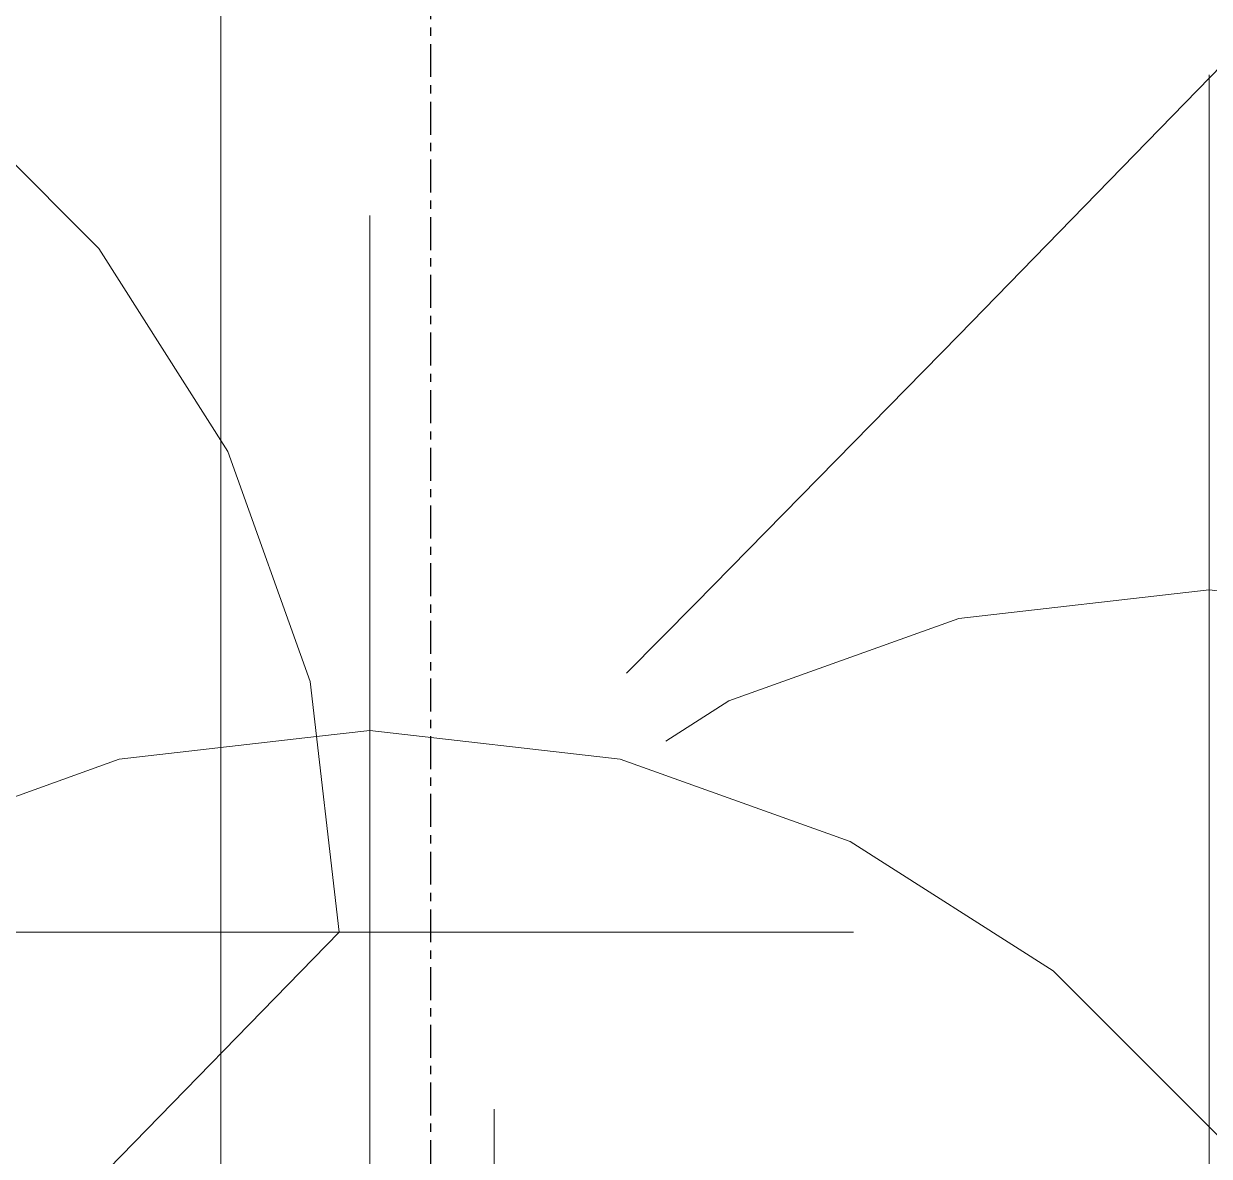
# Model space of a CAD drawing. Header units: inches. Extents: x 9391 to 11530, y 1186 to 2858.
# Drawn here: x 11274.07 to 11292.06, y 2645.15 to 2662.33 of the extents above; entities that cross this region are included whole.
import ezdxf

# ---------------------------------------------------------------- set-up
doc = ezdxf.new("R2010")
doc.units = ezdxf.units.IN
doc.header["$MEASUREMENT"] = 0
doc.linetypes.add('Dash', pattern=[0.25, 0.125, -0.125])
doc.linetypes.add('Grid Line 1_2_', pattern=[0.875, 0.5, -0.125, 0.125, -0.125])
for name, color, linetype, lineweight in [('A-DETL-GENF-1', 254, 'Continuous', 9), ('A-DETL-GENF-2', 253, 'Continuous', 9), ('A-DETL-GENF-3', 9, 'Continuous', 9), ('A-DETL-GENF-HDLN', 1, 'Dash', 9), ('S-GRID-1', 1, 'Grid Line 1_2_', 30)]:
    doc.layers.add(name, color=color, linetype=linetype, lineweight=lineweight)

# ---------------------------------------------------------------- blocks, each defined once
blk = doc.blocks.new('magnolia 26756 - magnolia 26756-1522554-FLOOR PLAN - ROOF')
at = {"layer": 'A-DETL-GENF-1'}
for p, q in [((23.165, 0), (24.07, 0)), ((24.398, 0), (23.664, 0)), ((24.07, 0), (24.26, 0)), ((24.26, 0), (24.379, 0)), ((24.379, 0), (24.398, 0))]:
    blk.add_line(p, q, dxfattribs=at)
blk = doc.blocks.new('lupin 26755 - lupin 26755-V102-FLOOR PLAN - ROOF')
at = {"layer": 'A-DETL-GENF-HDLN'}
for centre, radius, start, end in [((0, 0), 18, 0, 119.9912), ((-12.131, 1.52), 12.226, 352.8605, 59.0245)]:
    blk.add_arc(centre, radius, start, end, dxfattribs=at)
blk = doc.blocks.new('magnolia 26756 - magnolia 26756-V109-FLOOR PLAN - ROOF')
at = {"layer": 'A-DETL-GENF-1'}
for p, q in [((10.372, 12.942), (12.942, 10.372)), ((12.942, 10.372), (14.902, 7.292)), ((14.902, 7.292), (16.151, 3.801)), ((16.151, 3.801), (16.589, 0)), ((11.598, 0), (11.881, 0)), ((11.881, 0), (12.138, 0)), ((12.138, 0), (12.246, 0)), ((12.246, 0), (12.333, 0)), ((12.333, 0), (12.451, 0)), ((12.451, 0), (12.501, 0)), ((12.501, 0), (12.534, 0)), ((12.534, 0), (12.586, 0)), ((12.586, 0), (12.707, 0)), ((12.707, 0), (12.933, 0)), ((12.933, 0), (13.286, 0)), ((13.286, 0), (13.413, 0)), ((13.413, 0), (13.985, 0)), ((13.985, 0), (14.123, 0)), ((14.123, 0), (14.275, 0)), ((14.275, 0), (14.437, 0)), ((14.437, 0), (14.603, 0)), ((14.603, 0), (14.77, 0)), ((14.77, 0), (14.932, 0)), ((14.932, 0), (15.161, 0)), ((15.161, 0), (15.873, 0)), ((15.873, 0), (16.71, 0)), ((16.71, 0), (17.096, 0)), ((17.096, 0), (17.416, 0)), ((17.416, 0), (17.565, 0)), ((17.445, 0), (17.422, 0)), ((17.422, 0), (17.465, 0)), ((17.732, 0), (17.445, 0)), ((17.465, 0), (17.599, 0)), ((17.565, 0), (17.671, 0)), ((17.599, 0), (17.868, 0)), ((17.671, 0), (17.705, 0)), ((17.705, 0), (17.726, 0)), ((17.726, 0), (17.732, 0)), ((17.868, 0), (18.034, 0)), ((18.034, 0), (18.131, 0)), ((18.131, 0), (18.259, 0)), ((18.259, 0), (18.36, 0)), ((18.36, 0), (18.532, 0)), ((18.532, 0), (18.961, 0)), ((18.961, 0), (19.363, 0)), ((19.363, 0), (19.701, 0)), ((19.921, 0), (19.599, 0)), ((19.599, 0), (21.356, 0)), ((19.701, 0), (19.932, 0)), ((20.019, 0), (19.921, 0)), ((19.932, 0), (20.019, 0)), ((22.013, 0), (20.465, 0)), ((21.356, 0), (21.706, 0)), ((21.706, 0), (21.954, 0)), ((21.954, 0), (22.065, 0)), ((22.065, 0), (22.013, 0)), ((13.536, 0), (9.533, 0)), ((16.589, 0), (11.198, -5.53)), ((13.243, 0), (12.399, 0)), ((12.399, 0), (12.581, 0)), ((12.581, 0), (12.768, 0)), ((12.768, 0), (12.983, 0)), ((12.983, 0), (14.532, 0)), ((13.605, 0), (13.243, 0)), ((14.449, 0), (13.332, 0)), ((13.332, 0), (14.028, 0)), ((13.564, 0), (13.466, 0)), ((13.466, 0), (13.554, 0)), ((14.132, 0), (13.536, 0)), ((13.554, 0), (13.635, 0)), ((13.683, 0), (13.564, 0)), ((13.927, 0), (13.605, 0)), ((13.635, 0), (13.704, 0)), ((13.819, 0), (13.683, 0)), ((13.704, 0), (13.755, 0)), ((13.775, 0), (13.732, 0)), ((13.732, 0), (13.886, 0)), ((13.755, 0), (13.78, 0)), ((13.78, 0), (13.775, 0)), ((14.26, 0), (13.819, 0)), ((13.886, 0), (14.029, 0)), ((14.211, 0), (13.927, 0)), ((14.028, 0), (14.399, 0)), ((14.029, 0), (14.166, 0)), ((14.507, 0), (14.132, 0)), ((14.166, 0), (14.614, 0)), ((14.457, 0), (14.211, 0)), ((14.399, 0), (14.26, 0)), ((14.655, 0), (14.449, 0)), ((14.666, 0), (14.457, 0)), ((14.684, 0), (14.507, 0)), ((14.532, 0), (14.642, 0)), ((14.614, 0), (14.799, 0)), ((14.642, 0), (14.692, 0)), ((14.818, 0), (14.655, 0)), ((14.84, 0), (14.666, 0)), ((14.692, 0), (14.684, 0)), ((14.799, 0), (15.038, 0)), ((14.932, 0), (14.818, 0)), ((15.183, 0), (14.84, 0)), ((15.177, 0), (14.932, 0)), ((14.932, 0), (15.832, 0)), ((15.087, 0), (14.932, 0)), ((15.038, 0), (15.183, 0)), ((15.216, 0), (15.087, 0)), ((15.651, 0), (15.177, 0)), ((15.183, 0), (15.345, 0)), ((15.319, 0), (15.183, 0)), ((15.703, 0), (15.199, 0)), ((15.199, 0), (16.958, 0)), ((15.329, 0), (15.216, 0)), ((15.466, 0), (15.319, 0)), ((15.436, 0), (15.329, 0)), ((15.345, 0), (15.443, 0)), ((15.549, 0), (15.436, 0)), ((15.443, 0), (15.603, 0)), ((17.156, 0), (15.466, 0)), ((15.832, 0), (15.549, 0)), ((16.324, 0), (15.599, 0)), ((15.599, 0), (15.645, 0)), ((15.603, 0), (15.866, 0)), ((15.649, 0), (15.64, 0)), ((15.64, 0), (15.649, 0)), ((15.645, 0), (15.649, 0)), ((15.649, 0), (15.703, 0)), ((16.432, 0), (15.651, 0)), ((15.803, 0), (15.703, 0)), ((15.703, 0), (15.832, 0)), ((15.862, 0), (15.803, 0)), ((15.832, 0), (16.066, 0)), ((15.866, 0), (15.862, 0)), ((19.399, 0), (15.932, 0)), ((15.932, 0), (16.229, 0)), ((16.066, 0), (16.384, 0)), ((16.229, 0), (17.41, 0)), ((16.307, 0), (16.266, 0)), ((16.266, 0), (16.492, 0)), ((18.039, 0), (16.307, 0)), ((16.817, 0), (16.324, 0)), ((16.384, 0), (16.762, 0)), ((16.544, 0), (16.399, 0)), ((16.399, 0), (17.601, 0)), ((16.602, 0), (16.432, 0)), ((16.492, 0), (16.666, 0)), ((16.706, 0), (16.544, 0)), ((17.429, 0), (16.602, 0)), ((16.666, 0), (16.816, 0)), ((16.885, 0), (16.706, 0)), ((16.762, 0), (18.158, 0)), ((16.816, 0), (17.014, 0)), ((16.978, 0), (16.817, 0)), ((17.503, 0), (16.885, 0)), ((16.958, 0), (17.732, 0)), ((17.083, 0), (16.978, 0)), ((17.014, 0), (17.678, 0)), ((17.36, 0), (17.083, 0)), ((17.517, 0), (17.156, 0)), ((17.865, 0), (17.36, 0)), ((17.41, 0), (17.609, 0)), ((17.599, 0), (17.429, 0)), ((17.732, 0), (17.503, 0)), ((17.526, 0), (17.507, 0)), ((17.507, 0), (17.599, 0)), ((17.73, 0), (17.517, 0)), ((17.598, 0), (17.526, 0)), ((17.965, 0), (17.598, 0)), ((17.601, 0), (17.813, 0)), ((17.609, 0), (17.732, 0)), ((17.678, 0), (17.852, 0)), ((17.732, 0), (17.73, 0)), ((17.813, 0), (17.914, 0)), ((17.852, 0), (17.965, 0)), ((17.914, 0), (17.865, 0)), ((18.424, 0), (18.039, 0)), ((18.158, 0), (18.68, 0)), ((18.653, 0), (18.424, 0)), ((18.971, 0), (18.653, 0)), ((18.68, 0), (19.215, 0)), ((19.327, 0), (18.971, 0)), ((19.163, 0), (19.065, 0)), ((19.065, 0), (19.554, 0)), ((19.334, 0), (19.163, 0)), ((19.215, 0), (19.403, 0)), ((19.671, 0), (19.327, 0)), ((19.553, 0), (19.334, 0)), ((19.893, 0), (19.399, 0)), ((19.403, 0), (19.767, 0)), ((19.739, 0), (19.465, 0)), ((19.465, 0), (19.822, 0)), ((19.794, 0), (19.553, 0)), ((19.554, 0), (19.714, 0)), ((19.953, 0), (19.671, 0)), ((19.714, 0), (20.132, 0)), ((20.044, 0), (19.739, 0)), ((19.767, 0), (19.957, 0)), ((20.032, 0), (19.794, 0)), ((19.822, 0), (20.956, 0)), ((20.132, 0), (19.893, 0)), ((20.123, 0), (19.953, 0)), ((19.957, 0), (20.265, 0)), ((20.242, 0), (20.032, 0)), ((20.265, 0), (20.044, 0)), ((20.132, 0), (20.123, 0)), ((20.203, 0), (20.132, 0)), ((21.226, 0), (20.203, 0)), ((20.865, 0), (20.242, 0)), ((20.465, 0), (21.433, 0)), ((20.9, 0), (20.865, 0)), ((20.978, 0), (20.9, 0)), ((20.956, 0), (21.137, 0)), ((21.311, 0), (20.978, 0)), ((21.137, 0), (21.265, 0)), ((21.339, 0), (21.226, 0)), ((21.265, 0), (21.339, 0)), ((21.405, 0), (21.311, 0)), ((21.465, 0), (21.405, 0)), ((21.433, 0), (21.63, 0)), ((21.479, 0), (21.465, 0)), ((21.465, 0), (21.604, 0)), ((21.8, 0), (21.465, 0)), ((21.516, 0), (21.479, 0)), ((21.865, 0), (21.516, 0)), ((21.604, 0), (21.727, 0)), ((21.63, 0), (21.779, 0)), ((21.727, 0), (22.188, 0)), ((21.779, 0), (21.865, 0)), ((22.7, 0), (21.8, 0)), ((22.364, 0), (22.109, 0)), ((22.109, 0), (22.132, 0)), ((22.132, 0), (22.259, 0)), ((22.188, 0), (22.332, 0)), ((22.259, 0), (23.165, 0)), ((22.332, 0), (22.383, 0)), ((22.383, 0), (22.364, 0)), ((23.664, 0), (22.7, 0)), ((23.165, 0), (24.07, 0)), ((24.398, 0), (23.664, 0)), ((24.07, 0), (24.26, 0)), ((24.26, 0), (24.379, 0)), ((24.379, 0), (24.398, 0))]:
    blk.add_line(p, q, dxfattribs=at)
blk = doc.blocks.new('magnolia 26756 - magnolia 26756-V112-FLOOR PLAN - ROOF')
at = {"layer": 'A-DETL-GENF-1'}
for p, q in [((0, 24.236), (0, 24.398)), ((0, 24.398), (0, 24.171)), ((0, 23.863), (0, 24.236)), ((0, 24.171), (0, 23.955)), ((0, 23.199), (0, 24.132)), ((0, 24.132), (0, 23.983)), ((0, 23.983), (0, 22.031)), ((0, 23.955), (0, 22.932)), ((0, 22.678), (0, 23.863)), ((0, 23.416), (0, 23.437)), ((0, 23.437), (0, 23.199)), ((0, 23.332), (0, 23.416)), ((0, 22.985), (0, 23.332)), ((0, 22.932), (0, 23.018)), ((0, 23.018), (0, 22.948)), ((0, 22.575), (0, 22.985)), ((0, 22.948), (0, 22.798)), ((0, 22.798), (0, 21.187)), ((0, 20.532), (0, 22.678)), ((0, 21.704), (0, 22.575)), ((0, 22.455), (0, 22.539)), ((0, 22.539), (0, 22.532)), ((0, 22.532), (0, 22.369)), ((0, 21.997), (0, 22.455)), ((0, 22.369), (0, 20.735)), ((0, 22.031), (0, 21.865)), ((0, 21.891), (0, 21.997)), ((0, 21.865), (0, 21.891)), ((0, 21), (0, 21.704)), ((0, 21.597), (0, 21.599)), ((0, 21.599), (0, 21.298)), ((0, 21.546), (0, 21.597)), ((0, 21.428), (0, 21.546)), ((0, 20.399), (0, 21.428)), ((0, 21.227), (0, 21.332)), ((0, 21.332), (0, 20.658)), ((0, 21.298), (0, 21.227)), ((0, 21.187), (0, 20.695)), ((0, 19.999), (0, 21.065)), ((0, 21.065), (0, 20.91)), ((0, 20.979), (0, 21.001)), ((0, 21.001), (0, 20.865)), ((0, 20.799), (0, 21)), ((0, 20.84), (0, 20.979)), ((0, 20.91), (0, 20.697)), ((0, 17.433), (0, 20.865)), ((0, 19.965), (0, 20.84)), ((0, 20.71), (0, 20.799)), ((0, 20.735), (0, 19.999)), ((0, 20.5), (0, 20.71)), ((0, 20.697), (0, 20.431)), ((0, 20.695), (0, 20.279)), ((0, 20.658), (0, 20.466)), ((0, 20.442), (0, 20.532)), ((0, 20.202), (0, 20.5)), ((0, 20.466), (0, 20.239)), ((0, 20.376), (0, 20.442)), ((0, 20.431), (0, 18.932)), ((0, 20.076), (0, 20.399)), ((0, 20.131), (0, 20.376)), ((0, 20.279), (0, 19.97)), ((0, 20.239), (0, 19.965)), ((0, 19.844), (0, 20.202)), ((0, 19.968), (0, 20.131)), ((0, 19.377), (0, 20.076)), ((0, 19.97), (0, 19.697)), ((0, 19.732), (0, 19.968)), ((0, 19.46), (0, 19.844)), ((0, 19.561), (0, 19.732)), ((0, 19.697), (0, 19.564)), ((0, 19.564), (0, 19.414)), ((0, 19.472), (0, 19.561)), ((0, 18.932), (0, 19.472)), ((0, 19.079), (0, 19.46)), ((0, 19.414), (0, 19.12)), ((0, 18.566), (0, 19.377)), ((0, 19.12), (0, 19.006)), ((0, 18.732), (0, 19.079)), ((0, 19.006), (0, 18.932)), ((0, 18.932), (0, 18.746)), ((0, 18.746), (0, 18.581)), ((0, 17.949), (0, 18.732)), ((0, 18.581), (0, 18.056)), ((0, 17.599), (0, 18.566)), ((0, 18.056), (0, 17.821)), ((0, 17.318), (0, 17.949)), ((0, 17.821), (0, 17.532)), ((0, 17.567), (0, 17.599)), ((0, 17.599), (0, 17.567)), ((0, 17.568), (0, 17.599)), ((0, 17.548), (0, 17.568)), ((0, 16.947), (0, 17.567)), ((0, 17.567), (0, 17.546)), ((0, 17.537), (0, 17.548)), ((0, 17.546), (0, 17.536)), ((0, 17.536), (0, 17.537)), ((0, 17.532), (0, 17.502)), ((0, 17.502), (0, 17.449)), ((0, 17.449), (0, 17.376)), ((0, 17.433), (0, 16.799)), ((0, 17.376), (0, 17.283)), ((0, 16.775), (0, 17.318)), ((0, 17.283), (0, 17.171)), ((0, 17.027), (0, 17.199)), ((0, 17.199), (0, 13.732)), ((0, 17.171), (0, 16.899)), ((0, 16.595), (0, 17.027)), ((0, 16.868), (0, 16.947)), ((0, 16.899), (0, 16.868)), ((0, 16.799), (0, 16.662)), ((0, 16.255), (0, 16.775)), ((-3.801, 16.151), (0, 16.589)), ((0, 16.662), (0, 16.546)), ((0, 16.506), (0, 16.655)), ((0, 16.655), (0, 16.552)), ((0, 16.538), (0, 16.595)), ((0, 16.589), (3.801, 16.151)), ((0, 16.552), (0, 16.538)), ((0, 16.546), (0, 16.462)), ((0, 16.431), (0, 16.506)), ((0, 16.462), (0, 16.42)), ((0, 16.42), (0, 16.431)), ((0, 15.695), (0, 16.255)), ((-7.292, 14.902), (-3.801, 16.151)), ((0, 15.81), (0, 15.932)), ((0, 15.932), (0, 14.932)), ((0, 15.567), (0, 15.81)), ((0, 15.031), (0, 15.695)), ((0, 15.518), (0, 15.599)), ((0, 15.599), (0, 14.948)), ((0, 15.239), (0, 15.567)), ((0, 14.568), (0, 15.518)), ((0, 13.796), (0, 15.239)), ((0, 14.199), (0, 15.031)), ((0, 14.948), (0, 14.474)), ((-8.25, 14.292), (-7.292, 14.902)), ((0, 14.932), (0, 13.199)), ((0, 14.744), (0, 14.82)), ((0, 14.82), (0, 14.806)), ((0, 14.806), (0, 14.725)), ((0, 14.121), (0, 14.744)), ((0, 14.725), (0, 14.199)), ((0, 14.202), (0, 14.568)), ((0, 14.474), (0, 13.115)), ((0, 13.199), (0, 14.266)), ((0, 14.266), (0, 13.824)), ((0, 13.905), (0, 14.202)), ((0, 11.923), (0, 14.121)), ((0, 13.732), (0, 13.905)), ((0, 13.824), (0, 13.671)), ((0, 13.466), (0, 13.796)), ((0, 13.671), (0, 13.545)), ((0, 13.545), (0, 13.199)), ((0, 13.054), (0, 13.466)), ((0, 13.199), (0, 12.304)), ((0, 13.115), (0, 12.599)), ((0, 12.942), (0, 13.054)), ((0, 12.864), (0, 12.942)), ((0, 12.599), (0, 12.864)), ((0, 12.304), (0, 12.095)), ((0, 12.095), (0, 11.97)), ((0, 11.953), (0, 12.066)), ((0, 12.066), (0, 11.691)), ((0, 11.97), (0, 11.953)), ((0, 11.4), (0, 11.923)), ((0, 11.691), (0, 11.351)), ((0, 10.869), (0, 11.4)), ((0, 11.351), (0, 10.417)), ((0, 8.438), (0, 10.933)), ((0, 10.933), (0, 10.847)), ((0, 10.814), (0, 10.869)), ((0, 10.847), (0, 10.791)), ((0, 10.776), (0, 10.814)), ((0, 10.791), (0, 10.762)), ((0, 10.758), (0, 10.776)), ((0, 10.762), (0, 10.758)), ((0, 10.417), (0, 10.09)), ((0, 10.09), (0, 9.733)), ((0, 9.733), (0, 9.283)), ((0, 9.283), (0, 9.122)), ((0, 9.122), (0, 8.999)), ((0, 8.999), (0, 8.907)), ((0, 8.907), (0, 8.799)), ((0, 8.799), (0, 8.585)), ((0, 8.585), (0, 8.333)), ((0, 8.333), (0, 8.057)), ((0, 8.057), (0, 7.775))]:
    blk.add_line(p, q, dxfattribs=at)
at = {"layer": 'A-DETL-GENF-3'}
blk.add_line((0, 0), (0, 8.438), dxfattribs=at)
blk = doc.blocks.new('magnolia 26756 - magnolia 26756-V113-FLOOR PLAN - ROOF')
at = {"layer": 'A-DETL-GENF-1'}
for p, q in [((0, 0.102), (0, -2.133)), ((16.589, 0), (11.198, -5.53)), ((0, -1.825), (0, -1.78)), ((0, -1.78), (0, -1.788)), ((0, -1.788), (0, -1.867)), ((0, -2.076), (0, -1.825)), ((0, -1.867), (0, -4.463)), ((0, -2.133), (0, -2.076)), ((0, -4.463), (0, -6.666)), ((0, -4.842), (0, -4.632)), ((0, -4.632), (0, -4.644)), ((0, -4.644), (0, -5.23)), ((0, -6.666), (0, -4.842)), ((0, -5.23), (0, -6.019)), ((11.198, -5.53), (7.201, -9.601)), ((0, -6.019), (0, -7.6)), ((0, -7.404), (0, -7.2)), ((0, -7.2), (0, -7.842)), ((0, -7.87), (0, -7.404)), ((0, -7.6), (0, -7.794)), ((0, -7.794), (0, -7.947)), ((0, -7.842), (0, -8.497)), ((0, -8.24), (0, -7.87)), ((0, -7.947), (0, -8.199)), ((0, -8.199), (0, -8.362)), ((0, -8.723), (0, -8.24)), ((0, -8.45), (0, -8.266)), ((0, -8.266), (0, -9.94)), ((0, -8.362), (0, -8.45)), ((0, -8.497), (0, -9.149)), ((0, -9.333), (0, -8.723)), ((0, -9.149), (0, -10.391)), ((0, -9.477), (0, -9.333)), ((0, -9.679), (0, -9.477)), ((0, -10.48), (0, -9.679)), ((7.201, -9.601), (6.153, -10.658)), ((0, -9.94), (0, -10.249)), ((0, -10.249), (0, -10.457)), ((0, -10.391), (0, -11.459)), ((0, -10.457), (0, -10.533)), ((0, -10.533), (0, -10.48)), ((0, -11.459), (0, -11.598)), ((0, -11.598), (0, -11.881)), ((0, -11.881), (0, -12.138)), ((0, -12.138), (0, -12.246)), ((0, -12.246), (0, -12.333)), ((0, -12.333), (0, -12.451)), ((0, -13.243), (0, -12.399)), ((0, -12.399), (0, -12.581)), ((0, -12.451), (0, -12.501)), ((0, -12.501), (0, -12.534)), ((0, -12.534), (0, -12.586)), ((0, -12.581), (0, -12.768)), ((0, -12.586), (0, -12.707)), ((0, -12.707), (0, -12.933)), ((0, -12.768), (0, -12.983)), ((0, -12.933), (0, -13.286)), ((0, -12.983), (0, -14.532)), ((0, -13.605), (0, -13.243)), ((0, -13.286), (0, -13.413)), ((0, -14.449), (0, -13.332)), ((0, -13.332), (0, -14.028)), ((0, -13.413), (0, -13.985)), ((0, -13.564), (0, -13.466)), ((0, -13.466), (0, -13.554)), ((0, -13.554), (0, -13.635)), ((0, -13.683), (0, -13.564)), ((0, -13.927), (0, -13.605)), ((0, -13.635), (0, -13.704)), ((0, -13.819), (0, -13.683)), ((0, -13.704), (0, -13.755)), ((0, -13.775), (0, -13.732)), ((0, -13.732), (0, -13.886)), ((0, -13.755), (0, -13.78)), ((0, -13.78), (0, -13.775)), ((0, -14.26), (0, -13.819)), ((0, -13.886), (0, -14.029)), ((0, -14.211), (0, -13.927)), ((0, -13.985), (0, -14.123)), ((0, -14.028), (0, -14.399)), ((0, -14.029), (0, -14.166)), ((0, -14.123), (0, -14.275)), ((0, -14.166), (0, -14.614)), ((0, -14.457), (0, -14.211)), ((0, -14.399), (0, -14.26)), ((0, -14.275), (0, -14.437)), ((0, -14.437), (0, -14.603)), ((0, -14.655), (0, -14.449)), ((0, -14.666), (0, -14.457)), ((0, -14.532), (0, -14.642)), ((0, -14.603), (0, -14.77)), ((0, -14.614), (0, -14.799)), ((0, -14.642), (0, -14.692)), ((0, -14.818), (0, -14.655)), ((0, -14.84), (0, -14.666)), ((0, -14.77), (0, -14.932)), ((0, -14.799), (0, -15.038)), ((0, -14.932), (0, -14.818)), ((0, -15.183), (0, -14.84)), ((0, -14.932), (0, -15.161)), ((0, -15.177), (0, -14.932)), ((0, -14.932), (0, -15.832)), ((0, -15.087), (0, -14.932)), ((0, -15.038), (0, -15.183)), ((0, -15.216), (0, -15.087)), ((0, -15.161), (0, -15.873)), ((0, -15.651), (0, -15.177)), ((0, -15.183), (0, -15.345)), ((0, -15.319), (0, -15.183)), ((0, -15.703), (0, -15.199)), ((0, -15.199), (0, -16.958)), ((0, -15.329), (0, -15.216)), ((0, -15.466), (0, -15.319)), ((0, -15.436), (0, -15.329)), ((0, -15.345), (0, -15.443)), ((0, -15.549), (0, -15.436)), ((0, -15.443), (0, -15.603)), ((0, -17.156), (0, -15.466)), ((0, -15.832), (0, -15.549)), ((0, -16.324), (0, -15.599)), ((0, -15.599), (0, -15.645)), ((0, -15.603), (0, -15.866)), ((0, -15.649), (0, -15.64)), ((0, -15.64), (0, -15.649)), ((0, -15.645), (0, -15.649)), ((0, -15.649), (0, -15.703)), ((0, -16.432), (0, -15.651)), ((0, -15.803), (0, -15.703)), ((0, -15.703), (0, -15.832)), ((0, -15.862), (0, -15.803)), ((0, -15.832), (0, -16.066)), ((0, -15.866), (0, -15.862)), ((0, -15.873), (0, -16.71)), ((0, -19.399), (0, -15.932)), ((0, -15.932), (0, -16.229)), ((0, -16.066), (0, -16.384)), ((0, -16.229), (0, -17.41)), ((0, -16.307), (0, -16.266)), ((0, -16.266), (0, -16.492)), ((0, -18.039), (0, -16.307)), ((0, -16.817), (0, -16.324)), ((0, -16.384), (0, -16.762)), ((0, -16.544), (0, -16.399)), ((0, -16.399), (0, -17.601)), ((0, -16.602), (0, -16.432)), ((0, -16.492), (0, -16.666)), ((0, -16.706), (0, -16.544)), ((0, -17.429), (0, -16.602)), ((0, -16.666), (0, -16.816)), ((0, -16.885), (0, -16.706)), ((0, -16.71), (0, -17.096)), ((0, -16.762), (0, -18.158)), ((0, -16.816), (0, -17.014)), ((0, -16.978), (0, -16.817)), ((0, -17.503), (0, -16.885)), ((0, -16.958), (0, -17.732)), ((0, -17.083), (0, -16.978)), ((0, -17.014), (0, -17.678)), ((0, -17.36), (0, -17.083)), ((0, -17.096), (0, -17.416)), ((0, -17.517), (0, -17.156)), ((0, -17.865), (0, -17.36)), ((0, -17.41), (0, -17.609)), ((0, -17.416), (0, -17.565)), ((0, -17.445), (0, -17.422)), ((0, -17.422), (0, -17.465)), ((0, -17.599), (0, -17.429)), ((0, -17.732), (0, -17.445)), ((0, -17.465), (0, -17.599)), ((0, -17.732), (0, -17.503)), ((0, -17.526), (0, -17.507)), ((0, -17.507), (0, -17.599)), ((0, -17.73), (0, -17.517)), ((0, -17.598), (0, -17.526)), ((0, -17.565), (0, -17.671)), ((0, -17.965), (0, -17.598)), ((0, -17.599), (0, -17.868)), ((0, -17.601), (0, -17.813)), ((0, -17.609), (0, -17.732)), ((0, -17.671), (0, -17.705)), ((0, -17.678), (0, -17.852)), ((0, -17.705), (0, -17.726)), ((0, -17.726), (0, -17.732)), ((0, -17.732), (0, -17.73)), ((0, -17.813), (0, -17.914)), ((0, -17.852), (0, -17.965)), ((0, -17.914), (0, -17.865)), ((0, -17.868), (0, -18.034))]:
    blk.add_line(p, q, dxfattribs=at)
at = {"layer": 'A-DETL-GENF-2'}
for p, q in [((0, -13.536), (0, -11.786)), ((0, -14.132), (0, -13.536))]:
    blk.add_line(p, q, dxfattribs=at)
at = {"layer": 'A-DETL-GENF-3'}
for p, q in [((0, -8.443), (0, -8.349)), ((0, -8.871), (0, -8.443)), ((0, -9.245), (0, -8.871)), ((0, -9.533), (0, -9.245)), ((0, -11.786), (0, -9.533)), ((0, -14.507), (0, -14.132)), ((0, -14.684), (0, -14.507)), ((0, -14.692), (0, -14.684))]:
    blk.add_line(p, q, dxfattribs=at)
blk = doc.blocks.new('magnolia 26756 - magnolia 26756-V121-FLOOR PLAN - ROOF')
at = {"layer": 'A-DETL-GENF-1'}
for p, q in [((0, 24.236), (0, 24.398)), ((0, 24.398), (0, 24.171)), ((0, 23.863), (0, 24.236)), ((0, 24.171), (0, 23.955)), ((0, 23.199), (0, 24.132)), ((0, 24.132), (0, 23.983)), ((0, 23.983), (0, 22.031)), ((0, 23.955), (0, 22.932)), ((0, 22.678), (0, 23.863)), ((0, 23.416), (0, 23.437)), ((0, 23.437), (0, 23.199)), ((0, 23.332), (0, 23.416)), ((0, 22.985), (0, 23.332)), ((0, 22.932), (0, 23.018)), ((0, 23.018), (0, 22.948)), ((0, 22.575), (0, 22.985)), ((0, 22.948), (0, 22.798)), ((0, 22.798), (0, 21.187)), ((0, 20.532), (0, 22.678)), ((0, 21.704), (0, 22.575)), ((0, 22.455), (0, 22.539)), ((0, 22.539), (0, 22.532)), ((0, 22.532), (0, 22.369)), ((0, 21.997), (0, 22.455)), ((0, 22.369), (0, 20.735)), ((0, 22.031), (0, 21.865)), ((0, 21.891), (0, 21.997)), ((0, 21.865), (0, 21.891)), ((0, 21), (0, 21.704)), ((0, 21.597), (0, 21.599)), ((0, 21.599), (0, 21.298)), ((0, 21.546), (0, 21.597)), ((0, 21.428), (0, 21.546)), ((0, 20.399), (0, 21.428)), ((0, 21.227), (0, 21.332)), ((0, 21.332), (0, 20.658)), ((0, 21.298), (0, 21.227)), ((0, 21.187), (0, 20.695)), ((0, 19.999), (0, 21.065)), ((0, 21.065), (0, 20.91)), ((0, 20.979), (0, 21.001)), ((0, 21.001), (0, 20.865)), ((0, 20.799), (0, 21)), ((0, 20.84), (0, 20.979)), ((0, 20.91), (0, 20.697)), ((0, 17.433), (0, 20.865)), ((0, 19.965), (0, 20.84)), ((0, 20.71), (0, 20.799)), ((0, 20.735), (0, 19.999)), ((0, 20.5), (0, 20.71)), ((0, 20.697), (0, 20.431)), ((0, 20.695), (0, 20.279)), ((0, 20.658), (0, 20.466)), ((0, 20.442), (0, 20.532)), ((0, 20.202), (0, 20.5)), ((0, 20.466), (0, 20.239)), ((0, 20.376), (0, 20.442)), ((0, 20.431), (0, 18.932)), ((0, 20.076), (0, 20.399)), ((0, 20.131), (0, 20.376)), ((0, 20.279), (0, 19.97)), ((0, 20.239), (0, 19.965)), ((0, 19.844), (0, 20.202)), ((0, 19.968), (0, 20.131)), ((0, 19.377), (0, 20.076)), ((0, 19.97), (0, 19.697)), ((0, 19.732), (0, 19.968)), ((0, 19.46), (0, 19.844)), ((0, 19.561), (0, 19.732)), ((0, 19.697), (0, 19.564)), ((0, 19.564), (0, 19.414)), ((0, 19.472), (0, 19.561)), ((0, 18.932), (0, 19.472)), ((0, 19.079), (0, 19.46)), ((0, 19.414), (0, 19.12)), ((0, 18.566), (0, 19.377)), ((0, 19.12), (0, 19.006)), ((0, 18.732), (0, 19.079)), ((0, 19.006), (0, 18.932)), ((0, 18.932), (0, 18.746)), ((0, 18.746), (0, 18.581)), ((0, 17.949), (0, 18.732)), ((0, 18.581), (0, 18.056)), ((0, 17.599), (0, 18.566)), ((0, 18.056), (0, 17.821)), ((0, 17.318), (0, 17.949)), ((0, 17.821), (0, 17.532)), ((0, 17.567), (0, 17.599)), ((0, 17.599), (0, 17.567)), ((0, 17.568), (0, 17.599)), ((0, 17.548), (0, 17.568)), ((0, 16.947), (0, 17.567)), ((0, 17.567), (0, 17.546)), ((0, 17.537), (0, 17.548)), ((0, 17.546), (0, 17.536)), ((0, 17.536), (0, 17.537)), ((0, 17.532), (0, 17.502)), ((0, 17.502), (0, 17.449)), ((0, 17.449), (0, 17.376)), ((0, 17.433), (0, 16.799)), ((0, 17.376), (0, 17.283)), ((0, 16.775), (0, 17.318)), ((0, 17.283), (0, 17.171)), ((0, 17.027), (0, 17.199)), ((0, 17.199), (0, 13.732)), ((0, 17.171), (0, 16.899)), ((0, 16.595), (0, 17.027)), ((0, 16.868), (0, 16.947)), ((0, 16.899), (0, 16.868)), ((0, 16.799), (0, 16.662)), ((0, 16.255), (0, 16.775)), ((-0.807, 16.496), (0, 16.589)), ((0, 16.662), (0, 16.546)), ((0, 16.506), (0, 16.655)), ((0, 16.655), (0, 16.552)), ((0, 16.538), (0, 16.595)), ((0, 16.589), (3.801, 16.151)), ((0, 16.552), (0, 16.538)), ((0, 16.546), (0, 16.462)), ((0, 16.431), (0, 16.506)), ((0, 16.462), (0, 16.42)), ((0, 16.42), (0, 16.431)), ((0, 15.695), (0, 16.255)), ((3.801, 16.151), (7.292, 14.902)), ((0, 15.81), (0, 15.932)), ((0, 15.932), (0, 14.932)), ((0, 15.567), (0, 15.81)), ((0, 15.031), (0, 15.695)), ((0, 15.518), (0, 15.599)), ((0, 15.599), (0, 14.948)), ((0, 15.239), (0, 15.567)), ((0, 14.568), (0, 15.518)), ((0, 13.796), (0, 15.239)), ((0, 14.199), (0, 15.031)), ((0, 14.948), (0, 14.474)), ((0, 14.932), (0, 13.199)), ((0, 14.744), (0, 14.82)), ((0, 14.82), (0, 14.806)), ((0, 14.806), (0, 14.725)), ((7.292, 14.902), (10.372, 12.942)), ((0, 14.121), (0, 14.744)), ((0, 14.725), (0, 14.199)), ((0, 14.202), (0, 14.568)), ((0, 14.474), (0, 13.115)), ((0, 13.199), (0, 14.266)), ((0, 14.266), (0, 13.824)), ((0, 13.905), (0, 14.202)), ((0, 11.923), (0, 14.121)), ((0, 13.732), (0, 13.905)), ((0, 13.824), (0, 13.671)), ((0, 13.466), (0, 13.796)), ((0, 13.671), (0, 13.545)), ((0, 13.545), (0, 13.199)), ((0, 13.054), (0, 13.466)), ((0, 13.199), (0, 12.304)), ((0, 13.115), (0, 12.599)), ((0, 12.942), (0, 13.054)), ((0, 12.864), (0, 12.942)), ((0, 12.599), (0, 12.864)), ((10.372, 12.942), (12.942, 10.372)), ((0, 12.304), (0, 12.095)), ((0, 12.095), (0, 11.97)), ((0, 11.953), (0, 12.066)), ((0, 12.066), (0, 11.691)), ((0, 11.97), (0, 11.953)), ((0, 11.4), (0, 11.923)), ((0, 11.691), (0, 11.351)), ((0, 10.869), (0, 11.4)), ((0, 11.351), (0, 10.417)), ((0, 1.192), (0, 10.933)), ((0, 10.933), (0, 10.847)), ((0, 10.814), (0, 10.869)), ((0, 10.847), (0, 10.791)), ((0, 10.776), (0, 10.814)), ((0, 10.791), (0, 10.762)), ((0, 10.758), (0, 10.776)), ((0, 10.762), (0, 10.758)), ((0, 10.417), (0, 10.09))]:
    blk.add_line(p, q, dxfattribs=at)
at = {"layer": 'A-DETL-GENF-3'}
for p, q in [((-3.801, 16.151), (-0.807, 16.496)), ((-7.292, 14.902), (-3.801, 16.151))]:
    blk.add_line(p, q, dxfattribs=at)

msp = doc.modelspace()

# ---------------------------------------------------------------- linework, layer by layer
at = {"layer": 'S-GRID-1'}
msp.add_line((11280.245, 1368.27), (11280.245, 2735.869), dxfattribs=at)

# ---------------------------------------------------------------- block references
at = {"layer": 'A-DETL-GENF-1'}
for name, p in [('magnolia 26756 - magnolia 26756-V113-FLOOR PLAN - ROOF', (11277.061, 2663.134)), ('magnolia 26756 - magnolia 26756-V109-FLOOR PLAN - ROOF', (11262.265, 2648.549)), ('magnolia 26756 - magnolia 26756-V112-FLOOR PLAN - ROOF', (11292.061, 2637.154)), ('magnolia 26756 - magnolia 26756-V121-FLOOR PLAN - ROOF', (11279.319, 2635.02))]:
    msp.add_blockref(name, p, dxfattribs=at)
at = {"layer": 'A-DETL-GENF-1', "rotation": 90.00000000000124}
msp.add_blockref('magnolia 26756 - magnolia 26756-1522554-FLOOR PLAN - ROOF', (11281.21, 2621.467), dxfattribs=at)
at = {"layer": 'A-DETL-GENF-2'}
msp.add_blockref('lupin 26755 - lupin 26755-V102-FLOOR PLAN - ROOF', (11296.847, 2661.276), dxfattribs=at)

doc.saveas('drawing.dxf')
